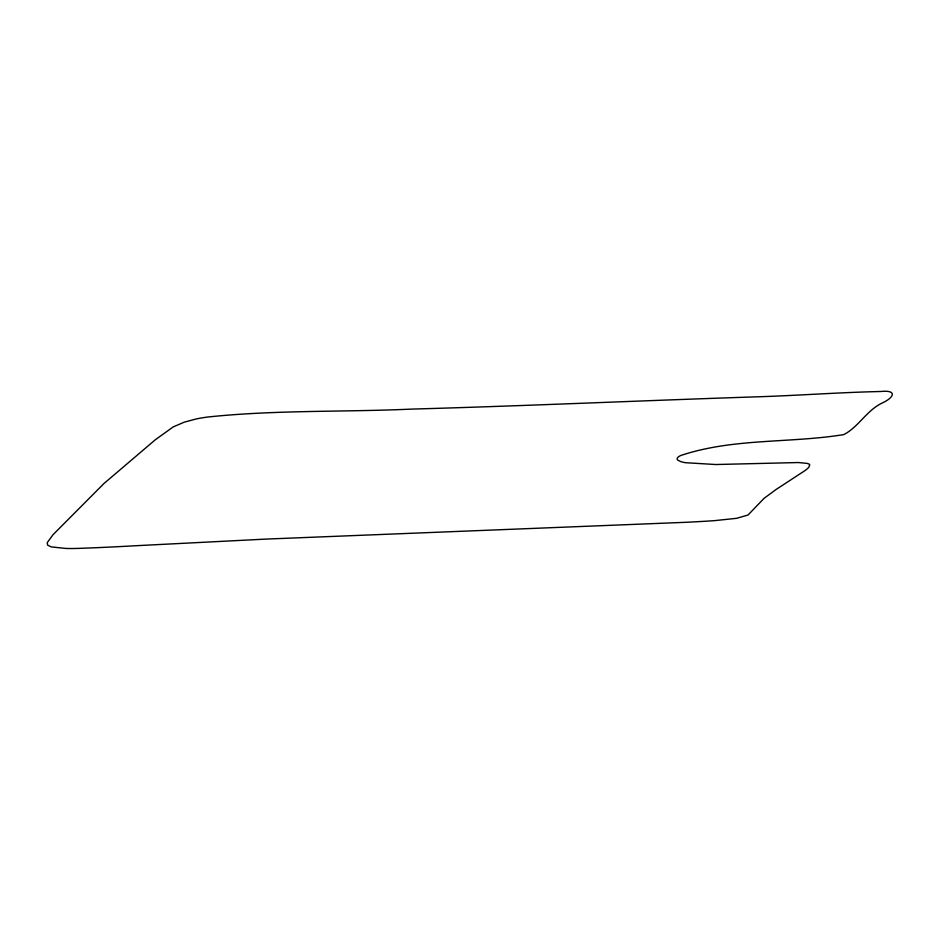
<?xml version="1.0" encoding="UTF-8"?>
<svg xmlns="http://www.w3.org/2000/svg" width="940" height="940" viewBox="0 0 940 940"><rect width="100%" height="100%" fill="white"/><g stroke="black" fill="none" stroke-linecap="round" stroke-linejoin="round"><path stroke-width="1.41" d="M809.61 465.147L808.706 467.532L805.639 470.164L775.806 489.67L764.009 498.4L748.017 515.026L736.619 518.316L714.682 520.631A218.104 36.754 -4.8 0 1 683.591 522.393L266.29 539.078L133.656 545.835A459.061 77.35 -4.8 0 1 78.302 548.396L74.989 548.478A42.676 7.191 -4.8 0 1 65.776 548.443L51.195 546.892L47.658 545.153L47.188 542.697L53.004 534.731L103.952 483.524L155.323 439.755L173.219 426.913L184.24 422.166L196.378 418.923A39.186 6.604 -4.8 0 1 207.576 417.043C275.42 409.816 343.887 412.202 411.967 409.088C527.258 405.845 642.478 400.581 757.758 396.798C798.765 395.47 839.702 392.403 880.721 391.498C897.43 389.748 894.304 397.467 882.437 402.896C866.786 410.157 858.467 427.183 843.732 434.609C789.788 443.363 733.071 437.946 680.642 455.548A47.223 7.955 -4.8 0 0 677.869 457.416A48.586 8.19 -4.8 0 0 677.188 458.591A45.543 7.673 -4.8 0 0 677.905 460.189L680.713 461.564A53.533 9.024 -4.8 0 0 685.436 462.703L715.716 464.524L798.354 462.539L807.107 463.385L809.434 464.196L809.61 465.147"/></g></svg>
